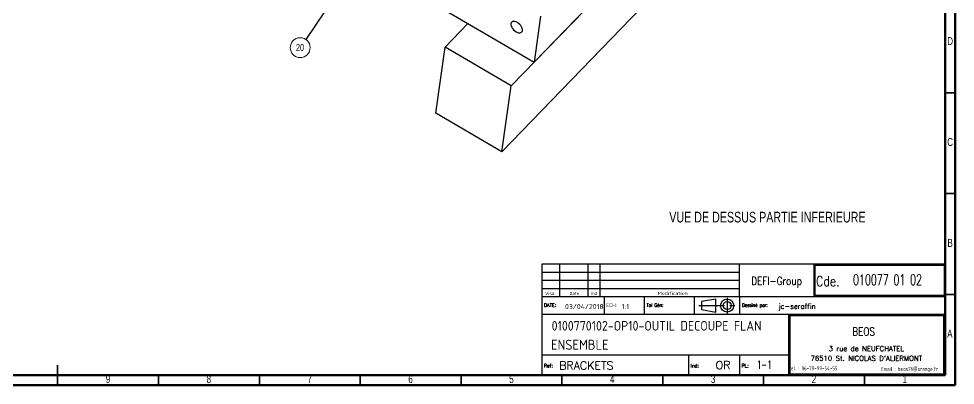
# Model space of a CAD drawing. Header units: millimetres. Extents: x 4 to 907, y 5 to 1495.
# Drawn here: x 430.7 to 895, y 5 to 186.7 of the extents above; entities that cross this region are included whole.
import ezdxf

# ---------------------------------------------------------------- set-up
doc = ezdxf.new("R2010")
doc.units = ezdxf.units.MM
doc.linetypes.add('CENTERX2', pattern=[20.32, 12.7, -2.54, 2.54, -2.54])
doc.layers.add('DIMENSIONS', color=176, linetype='Continuous')
doc.styles.add('SLDTEXTSTYLE0', font='TXT', dxfattribs={"width": 0.75})
doc.styles.add('SLDTEXTSTYLE1', font='ISOCP')
doc.styles.add('SLDTEXTSTYLE10', font='ISOCP', dxfattribs={"width": 1.147311})
doc.styles.add('SLDTEXTSTYLE11', font='ISOCP', dxfattribs={"width": 1.385904})
doc.styles.add('SLDTEXTSTYLE12', font='ISOCP', dxfattribs={"width": 1.246461})
doc.styles.add('SLDTEXTSTYLE13', font='ROMAND')
doc.styles.add('SLDTEXTSTYLE2', font='ROMANT', dxfattribs={"width": 0.8})
doc.styles.add('SLDTEXTSTYLE3', font='ISOCP', dxfattribs={"width": 0.8})
doc.styles.add('SLDTEXTSTYLE4', font='ROMANS', dxfattribs={"width": 0.8})
doc.styles.add('SLDTEXTSTYLE5', font='ROMANT')
doc.styles.add('SLDTEXTSTYLE6', font='ROMANS')
doc.styles.add('SLDTEXTSTYLE7', font='ROMANT', dxfattribs={"width": 0.65})
doc.styles.add('SLDTEXTSTYLE8', font='ISOCP', dxfattribs={"width": 1.446157})
doc.styles.add('SLDTEXTSTYLE9', font='ISOCP', dxfattribs={"width": 1.294402})
doc.dimstyles.new('SLDDIMSTYLE1', dxfattribs={"dimtxt": 0.18, "dimasz": 1.016, "dimexe": 0, "dimexo": 0.0625, "dimgap": 0, "dimtad": 0, "dimtih": 1, "dimtoh": 1, "dimdec": 0, "dimrnd": 1e-09, "dimzin": 0, "dimdsep": 46, "dimtxsty": 'Standard', "dimblk1": 'DOT', "dimblk2": 'DOT', "dimsah": 1, "dimcen": 0.09, "dimadec": 0, "dimazin": 0, "dimtfac": 1.016, "dimtdec": 0, "dimtofl": 0, "dimtmove": 0, "dimatfit": 3, "dimldrblk": 'DOT', "dimfxl": 1, "dimfrac": 2, "dimtolj": 1, "dimtzin": 0, "dimarcsym": 0})

# ---------------------------------------------------------------- blocks, each defined once
blk = doc.blocks.new('SW_NOTE_19')
at = {"color": 0, "linetype": 'Continuous', "lineweight": 0}
blk.add_circle((-2.77, -4.09), 4.94, dxfattribs=at)
at = {"color": 0, "linetype": 'Continuous', "lineweight": 0, "insert": (-2.84, -2.28), "char_height": 3.5, "attachment_point": 2, "style": 'SLDTEXTSTYLE0'}
blk.add_mtext('20', dxfattribs=at)
blk = doc.blocks.new('_Dot')
at = {"color": 0, "linetype": 'ByBlock', "lineweight": -2}
blk.add_line((-0.5, 0), (-1, 0), dxfattribs=at)
at = {"color": 0, "linetype": 'ByBlock', "const_width": 0.5}
blk.add_lwpolyline([(-0.25, 0, 1), (0.25, 0, 1)], format="xyb", close=True, dxfattribs=at)

msp = doc.modelspace()

# ---------------------------------------------------------------- linework, layer by layer
at = {"color": 7, "linetype": 'Continuous', "lineweight": 70}
for p, q in [((895, 1495), (895, 5)), ((890, 1490), (890, 10)), ((890, 10), (10, 10)), ((895, 5), (5, 5))]:
    msp.add_line(p, q, dxfattribs=at)
at = {"color": 7, "linetype": 'Continuous', "lineweight": 25}
for p, q in [((456.799, 299.137), (686.205, 165.103)), ((733.874, 214.484), (674.888, 153.38)), ((686.205, 165.103), (733.874, 214.484)), ((746.822, 200.01), (670.258, 120.697)), ((689.446, 187.981), (686.205, 165.103)), ((642.116, 172.528), (653.433, 184.251)), ((637.486, 139.844), (642.116, 172.528)), ((674.888, 153.38), (642.116, 172.528)), ((670.258, 120.697), (674.888, 153.38)), ((670.258, 120.697), (637.486, 139.844))]:
    msp.add_line(p, q, dxfattribs=at)
at = {"color": 7, "linetype": 'Continuous', "lineweight": 35}
for p, q in [((890, 150), (895, 150)), ((890, 100), (895, 100)), ((890, 50), (895, 50)), ((450, 4.999), (450, 15.001)), ((450, 10), (450, 5)), ((500, 10), (500, 5)), ((550, 10), (550, 5)), ((600, 10), (600, 5)), ((650, 10), (650, 5)), ((700, 10), (700, 5)), ((750, 10), (750, 5)), ((800, 10), (800, 5)), ((850, 10), (850, 5))]:
    msp.add_line(p, q, dxfattribs=at)
at = {"color": 7, "linetype": 'Continuous', "lineweight": 25, "flags": 128}
msp.add_lwpolyline([(677.26, 180.238), (677.906, 179.923), (678.536, 179.738), (679.119, 179.693), (679.624, 179.79), (680.027, 180.024), (680.308, 180.383), (680.452, 180.85), (680.452, 181.402), (680.308, 182.009), (680.028, 182.642), (679.625, 183.27), (679.12, 183.86), (678.538, 184.384), (677.908, 184.814), (677.262, 185.129), (676.632, 185.314), (676.05, 185.359), (675.544, 185.262), (675.141, 185.028), (674.861, 184.668), (674.717, 184.201), (674.716, 183.65), (674.86, 183.043), (675.14, 182.409), (675.543, 181.782), (676.048, 181.192), (676.63, 180.668), (677.26, 180.238)], dxfattribs=at)
at = {"layer": 'DIMENSIONS', "color": 3}
for p, q in [((788, 65), (690, 65)), ((699, 49), (699, 65)), ((713, 49), (713, 65)), ((719, 49), (719, 65)), ((690, 61), (788, 61)), ((788, 57), (690, 57)), ((690, 53), (788, 53))]:
    msp.add_line(p, q, dxfattribs=at)
at = {"layer": 'DIMENSIONS', "color": 6}
for p, q in [((690, 65), (690, 10)), ((890, 10), (890, 65)), ((890, 40), (812.384, 40)), ((812.384, 40), (812.384, 10)), ((889.8, 39.8), (812.584, 39.8)), ((812.584, 39.8), (812.584, 10.2)), ((889.6, 39.6), (812.784, 39.6)), ((812.784, 39.6), (812.784, 10.4)), ((889.4, 39.4), (812.984, 39.4)), ((812.984, 39.4), (812.984, 10.6)), ((889.4, 10.6), (889.4, 39.4)), ((889.6, 10.4), (889.6, 39.6)), ((889.8, 10.2), (889.8, 39.8)), ((690, 10), (890, 10)), ((812.584, 10.2), (889.8, 10.2)), ((812.784, 10.4), (889.6, 10.4)), ((812.984, 10.6), (889.4, 10.6))]:
    msp.add_line(p, q, dxfattribs=at)
at = {"layer": 'DIMENSIONS', "color": 1}
for p, q in [((890, 65), (788, 65)), ((788, 49), (788, 65)), ((825, 49), (825, 65)), ((825.5, 49.5), (825.5, 64.5)), ((825.5, 64.5), (889.5, 64.5)), ((889.5, 64.5), (889.5, 49.5)), ((690, 49), (890, 49)), ((721, 49), (721, 40)), ((740.731, 49), (740.731, 40)), ((765.62, 49), (765.62, 40)), ((788, 49), (788, 40)), ((889.5, 49.5), (825.5, 49.5)), ((812.384, 40), (690, 40)), ((812.384, 20), (690, 20)), ((762.792, 20), (762.792, 10)), ((788, 20), (788, 10))]:
    msp.add_line(p, q, dxfattribs=at)
at = {"layer": 'DIMENSIONS'}
for p, q in [((825.5, 49.5), (825.5, 64.5)), ((825.5, 64.5), (889.5, 64.5)), ((889.5, 64.5), (889.5, 49.5)), ((889.5, 49.5), (825.5, 49.5))]:
    msp.add_line(p, q, dxfattribs=at)
at = {"layer": 'DIMENSIONS', "color": 7}
for p, q in [((776.244, 47.75), (769.244, 46.5)), ((769.244, 46.5), (769.244, 42.5)), ((776.244, 41.25), (776.244, 47.75)), ((769.244, 42.5), (776.244, 41.25))]:
    msp.add_line(p, q, dxfattribs=at)
at = {"layer": 'DIMENSIONS', "color": 3, "linetype": 'CENTERX2'}
for p, q in [((781.934, 48.348), (781.934, 40.513)), ((767.946, 44.5), (786.201, 44.5))]:
    msp.add_line(p, q, dxfattribs=at)
at = {"layer": 'DIMENSIONS', "color": 7}
for radius in [3.25, 2]:
    msp.add_circle((781.934, 44.5), radius, dxfattribs=at)

# ---------------------------------------------------------------- block references
at = {"color": 7, "linetype": 'Continuous', "lineweight": 0}
msp.add_blockref('SW_NOTE_19', (573.018, 176.433), dxfattribs=at)

# ---------------------------------------------------------------- texts
at = {"color": 7, "linetype": 'Continuous', "lineweight": 0, "style": 'SLDTEXTSTYLE0'}
for s, insert, char_height, attachment_point in [('D', (892.453, 177.56), 3.969, 2), ('C', (892.459, 127.56), 3.969, 2), ('VUE DE DESSUS PARTIE INFERIEURE', (753.212, 90.98), 5.29167, 1), ('B', (892.471, 77.56), 3.969, 2), ('A', (892.34, 32.56), 3.969, 2), ('9', (474.96, 10.06), 3.969, 2), ('8', (524.96, 10.06), 3.969, 2), ('7', (574.96, 10.06), 3.969, 2), ('6', (624.96, 10.06), 3.969, 2), ('5', (674.96, 10.06), 3.969, 2), ('4', (724.96, 10.06), 3.969, 2), ('3', (774.96, 10.06), 3.969, 2), ('2', (824.96, 10.06), 3.969, 2), ('1', (869.96, 10.06), 3.969, 2)]:
    msp.add_mtext(s, dxfattribs=dict(at, insert=insert, char_height=char_height, attachment_point=attachment_point))
at = {"layer": 'DIMENSIONS'}
for s, insert, char_height, attachment_point, style in [('DEFI-Group', (806.42, 58.701), 4, 2, 'SLDTEXTSTYLE2'), ('Cde.', (826, 59.126), 5, 1, 'SLDTEXTSTYLE2'), ('010077 01 02', (844.321, 59.94), 5.29167, 1, 'SLDTEXTSTYLE7'), ('Visa', (691.655, 51.348), 1.5671, 1, 'SLDTEXTSTYLE12'), ('Date', (703.824, 51.283), 1.4924, 1, 'SLDTEXTSTYLE10'), ('Ind', (714.254, 51.283), 1.4924, 1, 'SLDTEXTSTYLE11'), ('Modification', (747.489, 51.348), 1.56705, 1, 'SLDTEXTSTYLE8'), ('DATE:', (691.034, 45.598), 1.7277, 1, 'SLDTEXTSTYLE6'), ('03/04/2018', (701.533, 45.253), 2.5, 1, 'SLDTEXTSTYLE1'), ('ECH:', (721.911, 45.56), 1.8141, 1, 'SLDTEXTSTYLE9'), ('1:1', (729.62, 45.24), 2.5, 1, 'SLDTEXTSTYLE1'), ('Tol Gén:', (741.952, 45.598), 1.7277, 1, 'SLDTEXTSTYLE4'), ('Dessiné par:', (789.221, 45.598), 1.72768, 1, 'SLDTEXTSTYLE4'), ('jc-seraffin', (807.355, 45.42), 2.5, 1, 'SLDTEXTSTYLE5'), ('0100770102-OP10-OUTIL DECOUPE FLAN', (694.909, 36.846), 4.7625, 1, 'SLDTEXTSTYLE1'), ('BEOS', (849.571, 33.595), 4, 2, 'SLDTEXTSTYLE2'), ('ENSEMBLE', (694.603, 27.564), 5, 1, 'SLDTEXTSTYLE1'), ('3 rue de NEUFCHATEL', (850.909, 24.448), 2.5, 2, 'SLDTEXTSTYLE13'), ("76510 St. NICOLAS D'ALIERMONT", (850.903, 19.623), 2.5, 2, 'SLDTEXTSTYLE13'), ('Ref:', (691.034, 15.598), 1.7277, 1, 'SLDTEXTSTYLE6'), ('BRACKETS', (698.634, 16.803), 4, 1, 'SLDTEXTSTYLE5'), ('Ind:', (763.826, 15.598), 1.7277, 1, 'SLDTEXTSTYLE6'), ('OR', (776.194, 16.951), 4, 1, 'SLDTEXTSTYLE5'), ('PL:', (789.034, 15.598), 1.7277, 1, 'SLDTEXTSTYLE6'), ('1-1', (796.651, 17.173), 4, 1, 'SLDTEXTSTYLE7'), ('Tel. : 06-79-99-54-55', (824.36, 14.429), 2, 2, 'SLDTEXTSTYLE3'), ('Email : beos76@orange.fr', (872.372, 14.097), 2, 2, 'SLDTEXTSTYLE3')]:
    msp.add_mtext(s, dxfattribs=dict(at, insert=insert, char_height=char_height, attachment_point=attachment_point, style=style))

# ---------------------------------------------------------------- leaders
at = {"color": 7, "linetype": 'Continuous', "lineweight": 0}
msp.add_leader([(648.091, 287.52), (573.018, 176.433)], dimstyle='SLDDIMSTYLE1', dxfattribs=at)

doc.saveas('drawing.dxf')
